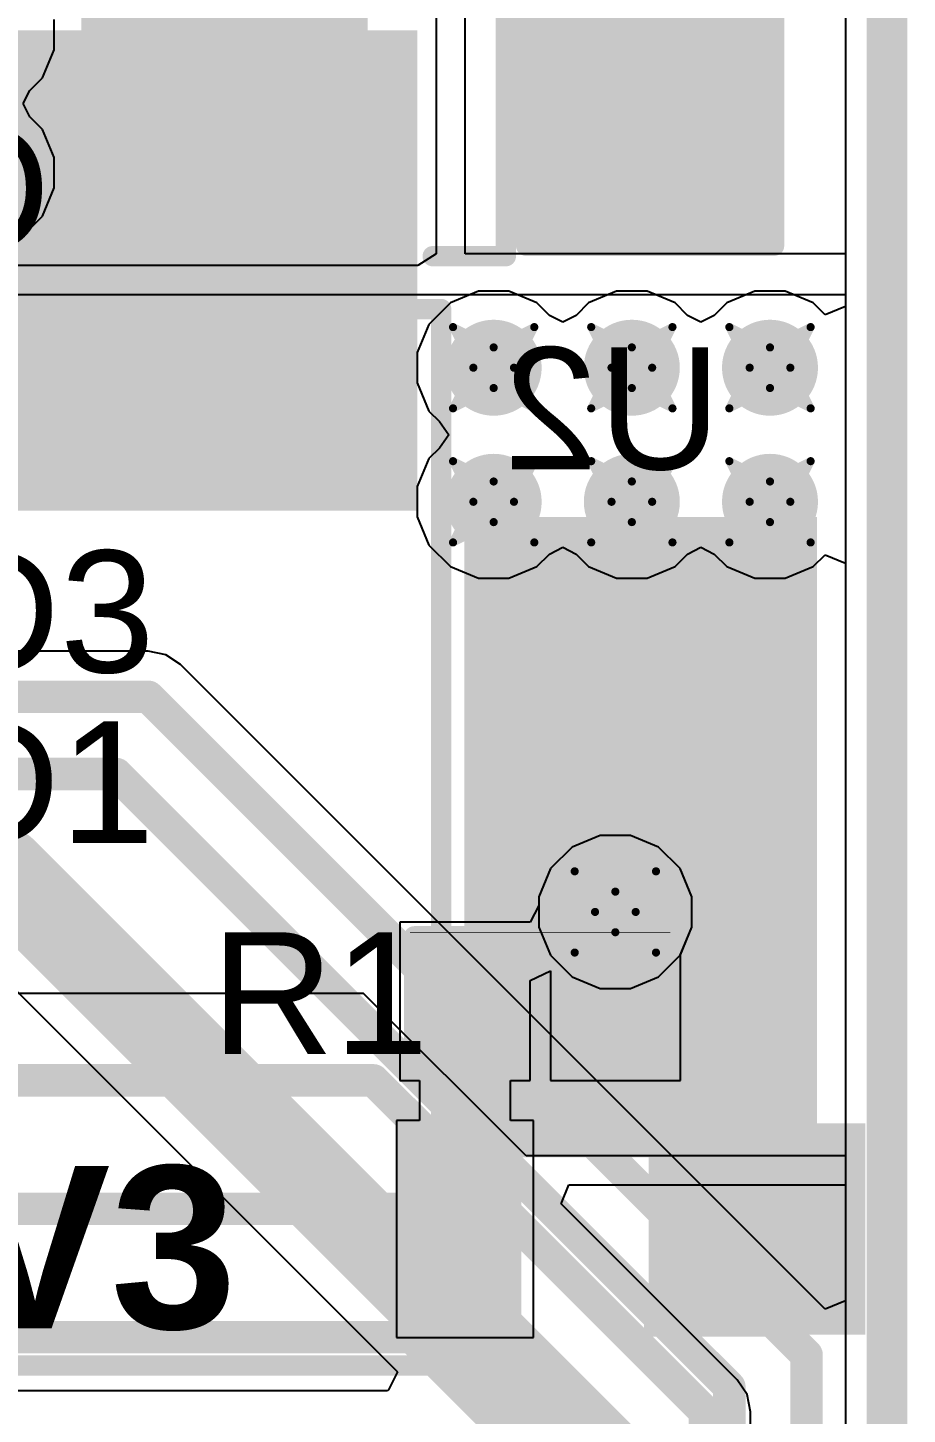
# Model space of a CAD drawing. Header units: inches. Extents: x -6 to 430, y 0 to 90.
# Drawn here: x 39.63 to 45.13, y 34.52 to 43.19 of the extents above; entities that cross this region are included whole.
import ezdxf

# ---------------------------------------------------------------- set-up
doc = ezdxf.new("R2010")
doc.units = ezdxf.units.IN
for name, color, linetype in [('Board_Outline', 56, 'Continuous'), ('Bottom Layer', 5, 'Continuous'), ('Bottom Overlay', 54, 'Continuous'), ('Bottom Paste', 16, 'Continuous'), ('Bottom Solder', 6, 'Continuous'), ('Drill Drawing', 1, 'Continuous'), ('Layer 1', 16, 'Continuous'), ('Layer 2', 76, 'Continuous'), ('Top Layer', 1, 'Continuous'), ('Top Overlay', 2, 'Continuous'), ('Top Paste', 8, 'Continuous'), ('Top Solder', 216, 'Continuous'), ('Via Holes', 16, 'Continuous')]:
    doc.layers.add(name, color=color, linetype=linetype)
doc.styles.add('Arial', font='', dxfattribs={"height": 0.2})
doc.styles.add('Arial_Bold', font='', dxfattribs={"height": 0.2})
doc.styles.get('Arial').set_extended_font_data('Arial')
doc.styles.get('Arial_Bold').set_extended_font_data('Arial', bold=True)

msp = doc.modelspace()

# ---------------------------------------------------------------- hatches: boundary and pattern name
at = {"layer": 'Bottom Layer'}
for points in [[(40.1288, 44.7212), (41.6528, 44.7212), (41.6528, 41.9272), (40.1288, 41.9272)], [(42.6688, 44.7212), (44.1928, 44.7212), (44.1928, 41.9272), (42.6688, 41.9272)], [(42.4602, 36.2286), (42.4602, 40.0286), (44.4602, 40.0286), (44.4602, 36.2286)]]:
    msp.add_hatch(color=5, dxfattribs=at).paths.add_polyline_path(points)
h = msp.add_hatch(color=5, dxfattribs=at)
edge = h.paths.add_edge_path()
edge.add_arc((42.5418, 41.0636), 0.3, 0, 360)
h = msp.add_hatch(color=5, dxfattribs=at)
edge = h.paths.add_edge_path()
edge.add_arc((43.4054, 41.0636), 0.3, 0, 360)
h = msp.add_hatch(color=5, dxfattribs=at)
edge = h.paths.add_edge_path()
edge.add_arc((44.269, 41.0636), 0.3, 0, 360)
h = msp.add_hatch(color=5, dxfattribs=at)
edge = h.paths.add_edge_path()
edge.add_arc((42.5418, 40.2254), 0.3, 0, 360)
h = msp.add_hatch(color=5, dxfattribs=at)
edge = h.paths.add_edge_path()
edge.add_arc((43.4054, 40.2254), 0.3, 0, 360)
h = msp.add_hatch(color=5, dxfattribs=at)
edge = h.paths.add_edge_path()
edge.add_arc((44.269, 40.2254), 0.3, 0, 360)
h = msp.add_hatch(color=5, dxfattribs=at)
edge = h.paths.add_edge_path()
edge.add_arc((43.3024, 37.6614), 0.3, 0, 360)
at = {"layer": 'Bottom Paste'}
for points in [[(40.1288, 44.7212), (41.6528, 44.7212), (41.6528, 41.9272), (40.1288, 41.9272)], [(42.6688, 44.7212), (44.1928, 44.7212), (44.1928, 41.9272), (42.6688, 41.9272)], [(42.4602, 36.2286), (42.4602, 40.0286), (44.4602, 40.0286), (44.4602, 36.2286)]]:
    msp.add_hatch(color=16, dxfattribs=at).paths.add_polyline_path(points)
at = {"layer": 'Bottom Solder'}
for points in [[(40.0272, 44.8228), (41.7544, 44.8228), (41.7544, 41.8256), (40.0272, 41.8256)], [(42.5672, 44.8228), (44.2944, 44.8228), (44.2944, 41.8256), (42.5672, 41.8256)], [(42.3586, 36.127), (42.3586, 40.1302), (44.5618, 40.1302), (44.5618, 36.127)]]:
    msp.add_hatch(color=6, dxfattribs=at).paths.add_polyline_path(points)
at = {"layer": 'Layer 1'}
h = msp.add_hatch(color=16, dxfattribs=at)
edge = h.paths.add_edge_path()
edge.add_arc((42.5418, 41.0636), 0.3, 0, 360)
h = msp.add_hatch(color=16, dxfattribs=at)
edge = h.paths.add_edge_path()
edge.add_arc((43.4054, 41.0636), 0.3, 0, 360)
h = msp.add_hatch(color=16, dxfattribs=at)
edge = h.paths.add_edge_path()
edge.add_arc((44.269, 41.0636), 0.3, 0, 360)
h = msp.add_hatch(color=16, dxfattribs=at)
edge = h.paths.add_edge_path()
edge.add_arc((42.5418, 40.2254), 0.3, 0, 360)
h = msp.add_hatch(color=16, dxfattribs=at)
edge = h.paths.add_edge_path()
edge.add_arc((43.4054, 40.2254), 0.3, 0, 360)
h = msp.add_hatch(color=16, dxfattribs=at)
edge = h.paths.add_edge_path()
edge.add_arc((44.269, 40.2254), 0.3, 0, 360)
h = msp.add_hatch(color=16, dxfattribs=at)
edge = h.paths.add_edge_path()
edge.add_arc((43.3024, 37.6614), 0.3, 0, 360)
at = {"layer": 'Layer 2'}
h = msp.add_hatch(color=76, dxfattribs=at)
edge = h.paths.add_edge_path()
edge.add_arc((42.5418, 41.0636), 0.3, 0, 360)
h = msp.add_hatch(color=76, dxfattribs=at)
edge = h.paths.add_edge_path()
edge.add_arc((43.4054, 41.0636), 0.3, 0, 360)
h = msp.add_hatch(color=76, dxfattribs=at)
edge = h.paths.add_edge_path()
edge.add_arc((44.269, 41.0636), 0.3, 0, 360)
h = msp.add_hatch(color=76, dxfattribs=at)
edge = h.paths.add_edge_path()
edge.add_arc((42.5418, 40.2254), 0.3, 0, 360)
h = msp.add_hatch(color=76, dxfattribs=at)
edge = h.paths.add_edge_path()
edge.add_arc((43.4054, 40.2254), 0.3, 0, 360)
h = msp.add_hatch(color=76, dxfattribs=at)
edge = h.paths.add_edge_path()
edge.add_arc((44.269, 40.2254), 0.3, 0, 360)
h = msp.add_hatch(color=76, dxfattribs=at)
edge = h.paths.add_edge_path()
edge.add_arc((43.3024, 37.6614), 0.3, 0, 360)
at = {"layer": 'Top Layer'}
for points in [[(41.9638, 40.2706), (39.5638, 40.2706), (39.5638, 43.0706), (41.9638, 43.0706)], [(42.5912, 37.4201), (42.5912, 36.7851), (42.134, 36.7851), (42.134, 37.4201)], [(43.531, 37.4201), (43.531, 36.7851), (43.0738, 36.7851), (43.0738, 37.4201)], [(42.1126, 36.1788), (42.6126, 36.1788), (42.6126, 35.1788), (42.1126, 35.1788)], [(43.6126, 36.1788), (44.1126, 36.1788), (44.1126, 35.1788), (43.6126, 35.1788)]]:
    msp.add_hatch(color=1, dxfattribs=at).paths.add_polyline_path(points)
h = msp.add_hatch(color=1, dxfattribs=at)
edge = h.paths.add_edge_path()
edge.add_arc((42.5418, 41.0636), 0.3, 0, 360)
h = msp.add_hatch(color=1, dxfattribs=at)
edge = h.paths.add_edge_path()
edge.add_arc((43.4054, 41.0636), 0.3, 0, 360)
h = msp.add_hatch(color=1, dxfattribs=at)
edge = h.paths.add_edge_path()
edge.add_arc((44.269, 41.0636), 0.3, 0, 360)
h = msp.add_hatch(color=1, dxfattribs=at)
edge = h.paths.add_edge_path()
edge.add_arc((42.5418, 40.2254), 0.3, 0, 360)
h = msp.add_hatch(color=1, dxfattribs=at)
edge = h.paths.add_edge_path()
edge.add_arc((43.4054, 40.2254), 0.3, 0, 360)
h = msp.add_hatch(color=1, dxfattribs=at)
edge = h.paths.add_edge_path()
edge.add_arc((44.269, 40.2254), 0.3, 0, 360)
h = msp.add_hatch(color=1, dxfattribs=at)
edge = h.paths.add_edge_path()
edge.add_arc((43.3024, 37.6614), 0.3, 0, 360)
at = {"layer": 'Top Overlay'}
msp.add_hatch(color=2, dxfattribs=at).paths.add_polyline_path([(44.2302, 35.0184), (44.8652, 35.0184), (44.8652, 36.3392), (44.2302, 36.3392)])
at = {"layer": 'Top Paste'}
for points in [[(41.9638, 40.2706), (39.5638, 40.2706), (39.5638, 43.0706), (41.9638, 43.0706)], [(42.5912, 37.4201), (42.5912, 36.7851), (42.134, 36.7851), (42.134, 37.4201)], [(43.531, 37.4201), (43.531, 36.7851), (43.0738, 36.7851), (43.0738, 37.4201)], [(42.1126, 36.1788), (42.6126, 36.1788), (42.6126, 35.1788), (42.1126, 35.1788)], [(43.6126, 36.1788), (44.1126, 36.1788), (44.1126, 35.1788), (43.6126, 35.1788)]]:
    msp.add_hatch(color=8, dxfattribs=at).paths.add_polyline_path(points)
at = {"layer": 'Top Solder'}
for points in [[(42.0654, 40.169), (39.4622, 40.169), (39.4622, 43.1722), (42.0654, 43.1722)], [(42.6462, 37.4751), (42.6462, 36.7301), (42.079, 36.7301), (42.079, 37.4751)], [(43.586, 37.4751), (43.586, 36.7301), (43.0188, 36.7301), (43.0188, 37.4751)], [(42.011, 36.2804), (42.7142, 36.2804), (42.7142, 35.0772), (42.011, 35.0772)], [(43.511, 36.2804), (44.2142, 36.2804), (44.2142, 35.0772), (43.511, 35.0772)]]:
    msp.add_hatch(color=216, dxfattribs=at).paths.add_polyline_path(points)
at = {"layer": 'Via Holes'}
h = msp.add_hatch(color=7, dxfattribs=at)
edge = h.paths.add_edge_path()
edge.add_arc((42.5418, 41.0636), 0.15, 0, 360)
h = msp.add_hatch(color=7, dxfattribs=at)
edge = h.paths.add_edge_path()
edge.add_arc((43.4054, 41.0636), 0.15, 0, 360)
h = msp.add_hatch(color=7, dxfattribs=at)
edge = h.paths.add_edge_path()
edge.add_arc((44.269, 41.0636), 0.15, 0, 360)
h = msp.add_hatch(color=7, dxfattribs=at)
edge = h.paths.add_edge_path()
edge.add_arc((42.5418, 40.2254), 0.15, 0, 360)
h = msp.add_hatch(color=7, dxfattribs=at)
edge = h.paths.add_edge_path()
edge.add_arc((43.4054, 40.2254), 0.15, 0, 360)
h = msp.add_hatch(color=7, dxfattribs=at)
edge = h.paths.add_edge_path()
edge.add_arc((44.269, 40.2254), 0.15, 0, 360)
h = msp.add_hatch(color=7, dxfattribs=at)
edge = h.paths.add_edge_path()
edge.add_arc((43.3024, 37.6614), 0.15, 0, 360)

# ---------------------------------------------------------------- linework, layer by layer
at = {"layer": 'Board_Outline'}
msp.add_lwpolyline([(45, 0, 0.254, 0.254, 0), (45, 50, 0.254, 0.254, 0)], format="xyseb", dxfattribs=at)
at = {"layer": 'Bottom Layer'}
for p, q in [((42.1827, 47.185), (42.1827, 41.7748)), ((42.364, 41.7748), (42.364, 47.185)), ((44.741, 47.185), (44.741, 41.7748)), ((42.0677, 41.7021), (39.062, 41.7021)), ((42.1827, 41.7748), (42.0677, 41.7021)), ((44.741, 41.7748), (42.364, 41.7748)), ((39.062, 41.5208), (44.741, 41.5208)), ((44.741, 41.5208), (44.741, 36.136)), ((41.729, 37.152), (35.1429, 37.152)), ((42.745, 36.136), (41.729, 37.152)), ((44.741, 36.136), (42.745, 36.136)), ((42.9639, 35.8374), (43.0125, 35.9547)), ((43.0125, 35.9547), (44.741, 35.9547)), ((44.741, 35.9547), (44.741, 14.4685)), ((44.064, 34.7372), (42.9639, 35.8374)), ((44.1258, 34.6448), (44.064, 34.7372)), ((44.064, 34.7372), (44.064, 34.7372)), ((44.1475, 34.5358), (44.1258, 34.6448)), ((44.1475, 18.483), (44.1475, 34.5358))]:
    msp.add_line(p, q, dxfattribs=at)
for points in [[(39.0621, 36.6085, 0.2032, 0.2032, 0), (41.7899, 36.6085, 0.2032, 0.2032, 0)], [(41.7899, 36.6085, 0.2032, 0.2032, 0), (43.8626, 34.5358, 0.2032, 0.2032, 0)], [(39.062, 35.8058, 0.2032, 0.2032, 0), (41.9101, 35.8058, 0.2032, 0.2032, 0)], [(41.9101, 35.8058, 0.2032, 0.2032, 0), (43.38, 34.3359, 0.2032, 0.2032, 0)], [(39.0621, 35.0033, 0.2032, 0.2032, 0), (42.0301, 35.0033, 0.2032, 0.2032, 0)], [(42.0301, 35.0033, 0.2032, 0.2032, 0), (42.8974, 34.136, 0.2032, 0.2032, 0)], [(43.8626, 18.483, 0.2032, 0.2032, 0), (43.8626, 34.5358, 0.2032, 0.2032, 0)]]:
    msp.add_lwpolyline(points, format="xyseb", dxfattribs=at)
for points in [[(41.7391, 36.6085, 0.1016, 0.1016, 1), (41.8407, 36.6085, 0.1016, 0.1016, 1)], [(41.7391, 36.6085, 0.1016, 0.1016, 1), (41.8407, 36.6085, 0.1016, 0.1016, 1)], [(41.8593, 35.8058, 0.1016, 0.1016, 1), (41.9609, 35.8058, 0.1016, 0.1016, 1)], [(41.8593, 35.8058, 0.1016, 0.1016, 1), (41.9609, 35.8058, 0.1016, 0.1016, 1)], [(41.9793, 35.0033, 0.1016, 0.1016, 1), (42.0809, 35.0033, 0.1016, 0.1016, 1)], [(41.9793, 35.0033, 0.1016, 0.1016, 1), (42.0809, 35.0033, 0.1016, 0.1016, 1)], [(43.8118, 34.5358, 0.1016, 0.1016, 1), (43.9134, 34.5358, 0.1016, 0.1016, 1)], [(43.8118, 34.5358, 0.1016, 0.1016, 1), (43.9134, 34.5358, 0.1016, 0.1016, 1)]]:
    msp.add_lwpolyline(points, format="xyseb", close=True, dxfattribs=at)
at = {"layer": 'Bottom Overlay'}
for points in [[(40.0272, 41.8256, 0.127, 0.127, 0), (40.0272, 44.8228, 0.127, 0.127, 0)], [(44.2944, 41.8256, 0.127, 0.127, 0), (44.2944, 44.8228, 0.127, 0.127, 0)], [(40.0272, 41.8256, 0.127, 0.127, 0), (41.5766, 41.8256, 0.127, 0.127, 0)], [(42.745, 41.8256, 0.127, 0.127, 0), (44.2944, 41.8256, 0.127, 0.127, 0)], [(38.5814, 41.4306, 0.127, 0.127, 0), (42.2136, 41.4306, 0.127, 0.127, 0)], [(42.2136, 34.8266, 0.127, 0.127, 0), (42.2136, 41.4306, 0.127, 0.127, 0)], [(38.5814, 34.8266, 0.127, 0.127, 0), (42.2136, 34.8266, 0.127, 0.127, 0)]]:
    msp.add_lwpolyline(points, format="xyseb", dxfattribs=at)
for points in [[(39.9954, 41.8256, 0.0635, 0.0635, 1), (40.0589, 41.8256, 0.0635, 0.0635, 1)], [(39.9954, 41.8256, 0.0635, 0.0635, 1), (40.0589, 41.8256, 0.0635, 0.0635, 1)], [(41.5448, 41.8256, 0.0635, 0.0635, 1), (41.6083, 41.8256, 0.0635, 0.0635, 1)], [(42.7132, 41.8256, 0.0635, 0.0635, 1), (42.7767, 41.8256, 0.0635, 0.0635, 1)], [(44.2626, 41.8256, 0.0635, 0.0635, 1), (44.3261, 41.8256, 0.0635, 0.0635, 1)], [(44.2626, 41.8256, 0.0635, 0.0635, 1), (44.3261, 41.8256, 0.0635, 0.0635, 1)], [(42.1818, 41.4306, 0.0635, 0.0635, 1), (42.2453, 41.4306, 0.0635, 0.0635, 1)], [(42.1818, 41.4306, 0.0635, 0.0635, 1), (42.2453, 41.4306, 0.0635, 0.0635, 1)], [(42.1818, 34.8266, 0.0635, 0.0635, 1), (42.2453, 34.8266, 0.0635, 0.0635, 1)], [(42.1818, 34.8266, 0.0635, 0.0635, 1), (42.2453, 34.8266, 0.0635, 0.0635, 1)]]:
    msp.add_lwpolyline(points, format="xyseb", close=True, dxfattribs=at)
at = {"layer": 'Drill Drawing'}
for points in [[(42.2878, 41.3176, 0.0508, 0.0508, 0), (42.5418, 41.1906, 0.0508, 0.0508, 0)], [(42.2878, 41.3176, 0.0508, 0.0508, 0), (42.4148, 41.0636, 0.0508, 0.0508, 0)], [(42.5418, 41.1906, 0.0508, 0.0508, 0), (42.7958, 41.3176, 0.0508, 0.0508, 0)], [(42.6688, 41.0636, 0.0508, 0.0508, 0), (42.7958, 41.3176, 0.0508, 0.0508, 0)], [(43.1514, 41.3176, 0.0508, 0.0508, 0), (43.4054, 41.1906, 0.0508, 0.0508, 0)], [(43.1514, 41.3176, 0.0508, 0.0508, 0), (43.2784, 41.0636, 0.0508, 0.0508, 0)], [(43.4054, 41.1906, 0.0508, 0.0508, 0), (43.6594, 41.3176, 0.0508, 0.0508, 0)], [(43.5324, 41.0636, 0.0508, 0.0508, 0), (43.6594, 41.3176, 0.0508, 0.0508, 0)], [(44.015, 41.3176, 0.0508, 0.0508, 0), (44.269, 41.1906, 0.0508, 0.0508, 0)], [(44.015, 41.3176, 0.0508, 0.0508, 0), (44.142, 41.0636, 0.0508, 0.0508, 0)], [(44.269, 41.1906, 0.0508, 0.0508, 0), (44.523, 41.3176, 0.0508, 0.0508, 0)], [(44.396, 41.0636, 0.0508, 0.0508, 0), (44.523, 41.3176, 0.0508, 0.0508, 0)], [(42.2878, 40.8096, 0.0508, 0.0508, 0), (42.4148, 41.0636, 0.0508, 0.0508, 0)], [(42.6688, 41.0636, 0.0508, 0.0508, 0), (42.7958, 40.8096, 0.0508, 0.0508, 0)], [(43.1514, 40.8096, 0.0508, 0.0508, 0), (43.2784, 41.0636, 0.0508, 0.0508, 0)], [(43.5324, 41.0636, 0.0508, 0.0508, 0), (43.6594, 40.8096, 0.0508, 0.0508, 0)], [(44.015, 40.8096, 0.0508, 0.0508, 0), (44.142, 41.0636, 0.0508, 0.0508, 0)], [(44.396, 41.0636, 0.0508, 0.0508, 0), (44.523, 40.8096, 0.0508, 0.0508, 0)], [(42.2878, 40.8096, 0.0508, 0.0508, 0), (42.5418, 40.9366, 0.0508, 0.0508, 0)], [(42.5418, 40.9366, 0.0508, 0.0508, 0), (42.7958, 40.8096, 0.0508, 0.0508, 0)], [(43.1514, 40.8096, 0.0508, 0.0508, 0), (43.4054, 40.9366, 0.0508, 0.0508, 0)], [(43.4054, 40.9366, 0.0508, 0.0508, 0), (43.6594, 40.8096, 0.0508, 0.0508, 0)], [(44.015, 40.8096, 0.0508, 0.0508, 0), (44.269, 40.9366, 0.0508, 0.0508, 0)], [(44.269, 40.9366, 0.0508, 0.0508, 0), (44.523, 40.8096, 0.0508, 0.0508, 0)], [(42.2878, 40.4794, 0.0508, 0.0508, 0), (42.5418, 40.3524, 0.0508, 0.0508, 0)], [(42.2878, 40.4794, 0.0508, 0.0508, 0), (42.4148, 40.2254, 0.0508, 0.0508, 0)], [(42.5418, 40.3524, 0.0508, 0.0508, 0), (42.7958, 40.4794, 0.0508, 0.0508, 0)], [(42.6688, 40.2254, 0.0508, 0.0508, 0), (42.7958, 40.4794, 0.0508, 0.0508, 0)], [(43.1514, 40.4794, 0.0508, 0.0508, 0), (43.4054, 40.3524, 0.0508, 0.0508, 0)], [(43.1514, 40.4794, 0.0508, 0.0508, 0), (43.2784, 40.2254, 0.0508, 0.0508, 0)], [(43.4054, 40.3524, 0.0508, 0.0508, 0), (43.6594, 40.4794, 0.0508, 0.0508, 0)], [(43.5324, 40.2254, 0.0508, 0.0508, 0), (43.6594, 40.4794, 0.0508, 0.0508, 0)], [(44.015, 40.4794, 0.0508, 0.0508, 0), (44.269, 40.3524, 0.0508, 0.0508, 0)], [(44.015, 40.4794, 0.0508, 0.0508, 0), (44.142, 40.2254, 0.0508, 0.0508, 0)], [(44.269, 40.3524, 0.0508, 0.0508, 0), (44.523, 40.4794, 0.0508, 0.0508, 0)], [(44.396, 40.2254, 0.0508, 0.0508, 0), (44.523, 40.4794, 0.0508, 0.0508, 0)], [(42.2878, 39.9714, 0.0508, 0.0508, 0), (42.4148, 40.2254, 0.0508, 0.0508, 0)], [(42.6688, 40.2254, 0.0508, 0.0508, 0), (42.7958, 39.9714, 0.0508, 0.0508, 0)], [(43.1514, 39.9714, 0.0508, 0.0508, 0), (43.2784, 40.2254, 0.0508, 0.0508, 0)], [(43.5324, 40.2254, 0.0508, 0.0508, 0), (43.6594, 39.9714, 0.0508, 0.0508, 0)], [(44.015, 39.9714, 0.0508, 0.0508, 0), (44.142, 40.2254, 0.0508, 0.0508, 0)], [(44.396, 40.2254, 0.0508, 0.0508, 0), (44.523, 39.9714, 0.0508, 0.0508, 0)], [(42.2878, 39.9714, 0.0508, 0.0508, 0), (42.5418, 40.0984, 0.0508, 0.0508, 0)], [(42.5418, 40.0984, 0.0508, 0.0508, 0), (42.7958, 39.9714, 0.0508, 0.0508, 0)], [(43.1514, 39.9714, 0.0508, 0.0508, 0), (43.4054, 40.0984, 0.0508, 0.0508, 0)], [(43.4054, 40.0984, 0.0508, 0.0508, 0), (43.6594, 39.9714, 0.0508, 0.0508, 0)], [(44.015, 39.9714, 0.0508, 0.0508, 0), (44.269, 40.0984, 0.0508, 0.0508, 0)], [(44.269, 40.0984, 0.0508, 0.0508, 0), (44.523, 39.9714, 0.0508, 0.0508, 0)], [(43.0484, 37.9154, 0.0508, 0.0508, 0), (43.3024, 37.7884, 0.0508, 0.0508, 0)], [(43.0484, 37.9154, 0.0508, 0.0508, 0), (43.1754, 37.6614, 0.0508, 0.0508, 0)], [(43.3024, 37.7884, 0.0508, 0.0508, 0), (43.5564, 37.9154, 0.0508, 0.0508, 0)], [(43.4294, 37.6614, 0.0508, 0.0508, 0), (43.5564, 37.9154, 0.0508, 0.0508, 0)], [(43.0484, 37.4074, 0.0508, 0.0508, 0), (43.1754, 37.6614, 0.0508, 0.0508, 0)], [(43.4294, 37.6614, 0.0508, 0.0508, 0), (43.5564, 37.4074, 0.0508, 0.0508, 0)], [(43.0484, 37.4074, 0.0508, 0.0508, 0), (43.3024, 37.5344, 0.0508, 0.0508, 0)], [(43.3024, 37.5344, 0.0508, 0.0508, 0), (43.5564, 37.4074, 0.0508, 0.0508, 0)]]:
    msp.add_lwpolyline(points, format="xyseb", dxfattribs=at)
for points in [[(42.2751, 41.3176, 0.0254, 0.0254, 1), (42.3005, 41.3176, 0.0254, 0.0254, 1)], [(42.2751, 41.3176, 0.0254, 0.0254, 1), (42.3005, 41.3176, 0.0254, 0.0254, 1)], [(42.7831, 41.3176, 0.0254, 0.0254, 1), (42.8085, 41.3176, 0.0254, 0.0254, 1)], [(42.7831, 41.3176, 0.0254, 0.0254, 1), (42.8085, 41.3176, 0.0254, 0.0254, 1)], [(43.1387, 41.3176, 0.0254, 0.0254, 1), (43.1641, 41.3176, 0.0254, 0.0254, 1)], [(43.1387, 41.3176, 0.0254, 0.0254, 1), (43.1641, 41.3176, 0.0254, 0.0254, 1)], [(43.6467, 41.3176, 0.0254, 0.0254, 1), (43.6721, 41.3176, 0.0254, 0.0254, 1)], [(43.6467, 41.3176, 0.0254, 0.0254, 1), (43.6721, 41.3176, 0.0254, 0.0254, 1)], [(44.0023, 41.3176, 0.0254, 0.0254, 1), (44.0277, 41.3176, 0.0254, 0.0254, 1)], [(44.0023, 41.3176, 0.0254, 0.0254, 1), (44.0277, 41.3176, 0.0254, 0.0254, 1)], [(44.5103, 41.3176, 0.0254, 0.0254, 1), (44.5357, 41.3176, 0.0254, 0.0254, 1)], [(44.5103, 41.3176, 0.0254, 0.0254, 1), (44.5357, 41.3176, 0.0254, 0.0254, 1)], [(42.5291, 41.1906, 0.0254, 0.0254, 1), (42.5545, 41.1906, 0.0254, 0.0254, 1)], [(42.5291, 41.1906, 0.0254, 0.0254, 1), (42.5545, 41.1906, 0.0254, 0.0254, 1)], [(43.3927, 41.1906, 0.0254, 0.0254, 1), (43.4181, 41.1906, 0.0254, 0.0254, 1)], [(43.3927, 41.1906, 0.0254, 0.0254, 1), (43.4181, 41.1906, 0.0254, 0.0254, 1)], [(44.2563, 41.1906, 0.0254, 0.0254, 1), (44.2817, 41.1906, 0.0254, 0.0254, 1)], [(44.2563, 41.1906, 0.0254, 0.0254, 1), (44.2817, 41.1906, 0.0254, 0.0254, 1)], [(42.4021, 41.0636, 0.0254, 0.0254, 1), (42.4275, 41.0636, 0.0254, 0.0254, 1)], [(42.4021, 41.0636, 0.0254, 0.0254, 1), (42.4275, 41.0636, 0.0254, 0.0254, 1)], [(42.6561, 41.0636, 0.0254, 0.0254, 1), (42.6815, 41.0636, 0.0254, 0.0254, 1)], [(42.6561, 41.0636, 0.0254, 0.0254, 1), (42.6815, 41.0636, 0.0254, 0.0254, 1)], [(43.2657, 41.0636, 0.0254, 0.0254, 1), (43.2911, 41.0636, 0.0254, 0.0254, 1)], [(43.2657, 41.0636, 0.0254, 0.0254, 1), (43.2911, 41.0636, 0.0254, 0.0254, 1)], [(43.5197, 41.0636, 0.0254, 0.0254, 1), (43.5451, 41.0636, 0.0254, 0.0254, 1)], [(43.5197, 41.0636, 0.0254, 0.0254, 1), (43.5451, 41.0636, 0.0254, 0.0254, 1)], [(44.1293, 41.0636, 0.0254, 0.0254, 1), (44.1547, 41.0636, 0.0254, 0.0254, 1)], [(44.1293, 41.0636, 0.0254, 0.0254, 1), (44.1547, 41.0636, 0.0254, 0.0254, 1)], [(44.3833, 41.0636, 0.0254, 0.0254, 1), (44.4087, 41.0636, 0.0254, 0.0254, 1)], [(44.3833, 41.0636, 0.0254, 0.0254, 1), (44.4087, 41.0636, 0.0254, 0.0254, 1)], [(42.5291, 40.9366, 0.0254, 0.0254, 1), (42.5545, 40.9366, 0.0254, 0.0254, 1)], [(42.5291, 40.9366, 0.0254, 0.0254, 1), (42.5545, 40.9366, 0.0254, 0.0254, 1)], [(43.3927, 40.9366, 0.0254, 0.0254, 1), (43.4181, 40.9366, 0.0254, 0.0254, 1)], [(43.3927, 40.9366, 0.0254, 0.0254, 1), (43.4181, 40.9366, 0.0254, 0.0254, 1)], [(44.2563, 40.9366, 0.0254, 0.0254, 1), (44.2817, 40.9366, 0.0254, 0.0254, 1)], [(44.2563, 40.9366, 0.0254, 0.0254, 1), (44.2817, 40.9366, 0.0254, 0.0254, 1)], [(42.2751, 40.8096, 0.0254, 0.0254, 1), (42.3005, 40.8096, 0.0254, 0.0254, 1)], [(42.2751, 40.8096, 0.0254, 0.0254, 1), (42.3005, 40.8096, 0.0254, 0.0254, 1)], [(42.7831, 40.8096, 0.0254, 0.0254, 1), (42.8085, 40.8096, 0.0254, 0.0254, 1)], [(42.7831, 40.8096, 0.0254, 0.0254, 1), (42.8085, 40.8096, 0.0254, 0.0254, 1)], [(43.1387, 40.8096, 0.0254, 0.0254, 1), (43.1641, 40.8096, 0.0254, 0.0254, 1)], [(43.1387, 40.8096, 0.0254, 0.0254, 1), (43.1641, 40.8096, 0.0254, 0.0254, 1)], [(43.6467, 40.8096, 0.0254, 0.0254, 1), (43.6721, 40.8096, 0.0254, 0.0254, 1)], [(43.6467, 40.8096, 0.0254, 0.0254, 1), (43.6721, 40.8096, 0.0254, 0.0254, 1)], [(44.0023, 40.8096, 0.0254, 0.0254, 1), (44.0277, 40.8096, 0.0254, 0.0254, 1)], [(44.0023, 40.8096, 0.0254, 0.0254, 1), (44.0277, 40.8096, 0.0254, 0.0254, 1)], [(44.5103, 40.8096, 0.0254, 0.0254, 1), (44.5357, 40.8096, 0.0254, 0.0254, 1)], [(44.5103, 40.8096, 0.0254, 0.0254, 1), (44.5357, 40.8096, 0.0254, 0.0254, 1)], [(42.2751, 40.4794, 0.0254, 0.0254, 1), (42.3005, 40.4794, 0.0254, 0.0254, 1)], [(42.2751, 40.4794, 0.0254, 0.0254, 1), (42.3005, 40.4794, 0.0254, 0.0254, 1)], [(42.7831, 40.4794, 0.0254, 0.0254, 1), (42.8085, 40.4794, 0.0254, 0.0254, 1)], [(42.7831, 40.4794, 0.0254, 0.0254, 1), (42.8085, 40.4794, 0.0254, 0.0254, 1)], [(43.1387, 40.4794, 0.0254, 0.0254, 1), (43.1641, 40.4794, 0.0254, 0.0254, 1)], [(43.1387, 40.4794, 0.0254, 0.0254, 1), (43.1641, 40.4794, 0.0254, 0.0254, 1)], [(43.6467, 40.4794, 0.0254, 0.0254, 1), (43.6721, 40.4794, 0.0254, 0.0254, 1)], [(43.6467, 40.4794, 0.0254, 0.0254, 1), (43.6721, 40.4794, 0.0254, 0.0254, 1)], [(44.0023, 40.4794, 0.0254, 0.0254, 1), (44.0277, 40.4794, 0.0254, 0.0254, 1)], [(44.0023, 40.4794, 0.0254, 0.0254, 1), (44.0277, 40.4794, 0.0254, 0.0254, 1)], [(44.5103, 40.4794, 0.0254, 0.0254, 1), (44.5357, 40.4794, 0.0254, 0.0254, 1)], [(44.5103, 40.4794, 0.0254, 0.0254, 1), (44.5357, 40.4794, 0.0254, 0.0254, 1)], [(42.5291, 40.3524, 0.0254, 0.0254, 1), (42.5545, 40.3524, 0.0254, 0.0254, 1)], [(42.5291, 40.3524, 0.0254, 0.0254, 1), (42.5545, 40.3524, 0.0254, 0.0254, 1)], [(43.3927, 40.3524, 0.0254, 0.0254, 1), (43.4181, 40.3524, 0.0254, 0.0254, 1)], [(43.3927, 40.3524, 0.0254, 0.0254, 1), (43.4181, 40.3524, 0.0254, 0.0254, 1)], [(44.2563, 40.3524, 0.0254, 0.0254, 1), (44.2817, 40.3524, 0.0254, 0.0254, 1)], [(44.2563, 40.3524, 0.0254, 0.0254, 1), (44.2817, 40.3524, 0.0254, 0.0254, 1)], [(42.4021, 40.2254, 0.0254, 0.0254, 1), (42.4275, 40.2254, 0.0254, 0.0254, 1)], [(42.4021, 40.2254, 0.0254, 0.0254, 1), (42.4275, 40.2254, 0.0254, 0.0254, 1)], [(42.6561, 40.2254, 0.0254, 0.0254, 1), (42.6815, 40.2254, 0.0254, 0.0254, 1)], [(42.6561, 40.2254, 0.0254, 0.0254, 1), (42.6815, 40.2254, 0.0254, 0.0254, 1)], [(43.2657, 40.2254, 0.0254, 0.0254, 1), (43.2911, 40.2254, 0.0254, 0.0254, 1)], [(43.2657, 40.2254, 0.0254, 0.0254, 1), (43.2911, 40.2254, 0.0254, 0.0254, 1)], [(43.5197, 40.2254, 0.0254, 0.0254, 1), (43.5451, 40.2254, 0.0254, 0.0254, 1)], [(43.5197, 40.2254, 0.0254, 0.0254, 1), (43.5451, 40.2254, 0.0254, 0.0254, 1)], [(44.1293, 40.2254, 0.0254, 0.0254, 1), (44.1547, 40.2254, 0.0254, 0.0254, 1)], [(44.1293, 40.2254, 0.0254, 0.0254, 1), (44.1547, 40.2254, 0.0254, 0.0254, 1)], [(44.3833, 40.2254, 0.0254, 0.0254, 1), (44.4087, 40.2254, 0.0254, 0.0254, 1)], [(44.3833, 40.2254, 0.0254, 0.0254, 1), (44.4087, 40.2254, 0.0254, 0.0254, 1)], [(42.5291, 40.0984, 0.0254, 0.0254, 1), (42.5545, 40.0984, 0.0254, 0.0254, 1)], [(42.5291, 40.0984, 0.0254, 0.0254, 1), (42.5545, 40.0984, 0.0254, 0.0254, 1)], [(43.3927, 40.0984, 0.0254, 0.0254, 1), (43.4181, 40.0984, 0.0254, 0.0254, 1)], [(43.3927, 40.0984, 0.0254, 0.0254, 1), (43.4181, 40.0984, 0.0254, 0.0254, 1)], [(44.2563, 40.0984, 0.0254, 0.0254, 1), (44.2817, 40.0984, 0.0254, 0.0254, 1)], [(44.2563, 40.0984, 0.0254, 0.0254, 1), (44.2817, 40.0984, 0.0254, 0.0254, 1)], [(42.2751, 39.9714, 0.0254, 0.0254, 1), (42.3005, 39.9714, 0.0254, 0.0254, 1)], [(42.2751, 39.9714, 0.0254, 0.0254, 1), (42.3005, 39.9714, 0.0254, 0.0254, 1)], [(42.7831, 39.9714, 0.0254, 0.0254, 1), (42.8085, 39.9714, 0.0254, 0.0254, 1)], [(42.7831, 39.9714, 0.0254, 0.0254, 1), (42.8085, 39.9714, 0.0254, 0.0254, 1)], [(43.1387, 39.9714, 0.0254, 0.0254, 1), (43.1641, 39.9714, 0.0254, 0.0254, 1)], [(43.1387, 39.9714, 0.0254, 0.0254, 1), (43.1641, 39.9714, 0.0254, 0.0254, 1)], [(43.6467, 39.9714, 0.0254, 0.0254, 1), (43.6721, 39.9714, 0.0254, 0.0254, 1)], [(43.6467, 39.9714, 0.0254, 0.0254, 1), (43.6721, 39.9714, 0.0254, 0.0254, 1)], [(44.0023, 39.9714, 0.0254, 0.0254, 1), (44.0277, 39.9714, 0.0254, 0.0254, 1)], [(44.0023, 39.9714, 0.0254, 0.0254, 1), (44.0277, 39.9714, 0.0254, 0.0254, 1)], [(44.5103, 39.9714, 0.0254, 0.0254, 1), (44.5357, 39.9714, 0.0254, 0.0254, 1)], [(44.5103, 39.9714, 0.0254, 0.0254, 1), (44.5357, 39.9714, 0.0254, 0.0254, 1)], [(43.0357, 37.9154, 0.0254, 0.0254, 1), (43.0611, 37.9154, 0.0254, 0.0254, 1)], [(43.0357, 37.9154, 0.0254, 0.0254, 1), (43.0611, 37.9154, 0.0254, 0.0254, 1)], [(43.5437, 37.9154, 0.0254, 0.0254, 1), (43.5691, 37.9154, 0.0254, 0.0254, 1)], [(43.5437, 37.9154, 0.0254, 0.0254, 1), (43.5691, 37.9154, 0.0254, 0.0254, 1)], [(43.2897, 37.7884, 0.0254, 0.0254, 1), (43.3151, 37.7884, 0.0254, 0.0254, 1)], [(43.2897, 37.7884, 0.0254, 0.0254, 1), (43.3151, 37.7884, 0.0254, 0.0254, 1)], [(43.1627, 37.6614, 0.0254, 0.0254, 1), (43.1881, 37.6614, 0.0254, 0.0254, 1)], [(43.1627, 37.6614, 0.0254, 0.0254, 1), (43.1881, 37.6614, 0.0254, 0.0254, 1)], [(43.4167, 37.6614, 0.0254, 0.0254, 1), (43.4421, 37.6614, 0.0254, 0.0254, 1)], [(43.4167, 37.6614, 0.0254, 0.0254, 1), (43.4421, 37.6614, 0.0254, 0.0254, 1)], [(43.2897, 37.5344, 0.0254, 0.0254, 1), (43.3151, 37.5344, 0.0254, 0.0254, 1)], [(43.2897, 37.5344, 0.0254, 0.0254, 1), (43.3151, 37.5344, 0.0254, 0.0254, 1)], [(43.0357, 37.4074, 0.0254, 0.0254, 1), (43.0611, 37.4074, 0.0254, 0.0254, 1)], [(43.0357, 37.4074, 0.0254, 0.0254, 1), (43.0611, 37.4074, 0.0254, 0.0254, 1)], [(43.5437, 37.4074, 0.0254, 0.0254, 1), (43.5691, 37.4074, 0.0254, 0.0254, 1)], [(43.5437, 37.4074, 0.0254, 0.0254, 1), (43.5691, 37.4074, 0.0254, 0.0254, 1)]]:
    msp.add_lwpolyline(points, format="xyseb", close=True, dxfattribs=at)
at = {"layer": 'Layer 1'}
for p, q in [((44.741, 44.7697), (44.741, 41.4469)), ((42.4468, 41.5414), (42.2711, 41.4687)), ((42.6368, 41.5414), (42.4468, 41.5414)), ((42.8125, 41.4687), (42.6368, 41.5414)), ((43.3104, 41.5414), (43.1347, 41.4687)), ((43.5004, 41.5414), (43.3104, 41.5414)), ((43.6761, 41.4687), (43.5004, 41.5414)), ((44.174, 41.5414), (43.9983, 41.4687)), ((44.364, 41.5414), (44.174, 41.5414)), ((44.5397, 41.4687), (44.364, 41.5414)), ((42.2711, 41.4687), (42.1367, 41.3343)), ((42.8906, 41.3905), (42.8125, 41.4687)), ((43.1347, 41.4687), (43.0566, 41.3905)), ((43.7542, 41.3905), (43.6761, 41.4687)), ((43.9983, 41.4687), (43.9202, 41.3905)), ((44.614, 41.3943), (44.5397, 41.4687)), ((44.741, 41.4469), (44.614, 41.3943)), ((42.9736, 41.348), (42.8906, 41.3905)), ((43.0566, 41.3905), (42.9736, 41.348)), ((43.8372, 41.348), (43.7542, 41.3905)), ((43.9202, 41.3905), (43.8372, 41.348)), ((42.1367, 41.3343), (42.064, 41.1586)), ((42.064, 41.1586), (42.064, 40.9686)), ((42.064, 40.9686), (42.1367, 40.7929)), ((42.1367, 40.7929), (42.2022, 40.7275)), ((42.2022, 40.7275), (42.2612, 40.6445)), ((42.2612, 40.6445), (42.2022, 40.5615)), ((42.1367, 40.4961), (42.064, 40.3204)), ((42.2022, 40.5615), (42.1367, 40.4961)), ((42.064, 40.3204), (42.064, 40.1304)), ((42.064, 40.1304), (42.1367, 39.9547)), ((42.1367, 39.9547), (42.2711, 39.8203)), ((42.8125, 39.8203), (42.8906, 39.8985)), ((42.8906, 39.8985), (42.9736, 39.941)), ((42.9736, 39.941), (43.0566, 39.8985)), ((43.0566, 39.8985), (43.1347, 39.8203)), ((43.6761, 39.8203), (43.7542, 39.8985)), ((43.7542, 39.8985), (43.8372, 39.941)), ((43.8372, 39.941), (43.9202, 39.8985)), ((43.9202, 39.8985), (43.9983, 39.8203)), ((44.5397, 39.8203), (44.614, 39.8947)), ((44.614, 39.8947), (44.741, 39.8421)), ((42.2711, 39.8203), (42.4468, 39.7476)), ((42.6368, 39.7476), (42.8125, 39.8203)), ((43.1347, 39.8203), (43.3104, 39.7476)), ((43.5004, 39.7476), (43.6761, 39.8203)), ((43.9983, 39.8203), (44.174, 39.7476)), ((44.364, 39.7476), (44.5397, 39.8203)), ((44.741, 39.8421), (44.741, 35.2304)), ((42.4468, 39.7476), (42.6368, 39.7476)), ((43.3104, 39.7476), (43.5004, 39.7476)), ((44.174, 39.7476), (44.364, 39.7476)), ((40.3828, 39.2911), (31.188, 39.2911)), ((40.4918, 39.2694), (40.3828, 39.2911)), ((40.3828, 39.2911), (40.3828, 39.2911)), ((40.5842, 39.2076), (40.4918, 39.2694)), ((44.614, 35.1778), (40.5842, 39.2076)), ((43.2074, 38.1392), (43.0317, 38.0665)), ((43.3974, 38.1392), (43.2074, 38.1392)), ((43.5731, 38.0665), (43.3974, 38.1392)), ((43.0317, 38.0665), (42.8973, 37.9321)), ((43.7075, 37.9321), (43.5731, 38.0665)), ((42.8973, 37.9321), (42.8246, 37.7564)), ((43.7802, 37.7564), (43.7075, 37.9321)), ((42.8246, 37.7564), (42.8246, 37.5664)), ((43.7802, 37.5664), (43.7802, 37.7564)), ((42.8246, 37.5664), (42.8973, 37.3907)), ((43.7075, 37.3907), (43.7802, 37.5664)), ((39.2786, 37.4478), (41.9404, 34.786)), ((42.8973, 37.3907), (43.0317, 37.2563)), ((43.5731, 37.2563), (43.7075, 37.3907)), ((43.0317, 37.2563), (43.2074, 37.1836)), ((43.3974, 37.1836), (43.5731, 37.2563)), ((43.2074, 37.1836), (43.3974, 37.1836)), ((44.741, 35.2304), (44.614, 35.1778)), ((41.9404, 34.786), (41.8845, 34.6745)), ((41.8845, 34.6745), (41.8786, 34.6683)), ((41.8786, 34.6683), (39.5687, 34.6683))]:
    msp.add_line(p, q, dxfattribs=at)
for points in [[(31.188, 39.0062, 0.2032, 0.2032, 0), (40.3828, 39.0062, 0.2032, 0.2032, 0)], [(40.3828, 39.0062, 0.2032, 0.2032, 0), (44.4976, 34.8914, 0.2032, 0.2032, 0)], [(34.0074, 38.5236, 0.2032, 0.2032, 0), (40.1829, 38.5236, 0.2032, 0.2032, 0)], [(40.1829, 38.5236, 0.2032, 0.2032, 0), (44.015, 34.6915, 0.2032, 0.2032, 0)], [(32.2868, 37.914, 0.5588, 0.5588, 0), (39.4717, 37.914, 0.5588, 0.5588, 0)], [(39.4717, 37.914, 0.5588, 0.5588, 0), (43.2784, 34.1073, 0.5588, 0.5588, 0)], [(44.4976, 34.8914, 0.2032, 0.2032, 0), (44.4976, 2.2016, 0.2032, 0.2032, 0)], [(44.015, 34.6915, 0.2032, 0.2032, 0), (44.015, 2.481, 0.2032, 0.2032, 0)]]:
    msp.add_lwpolyline(points, format="xyseb", dxfattribs=at)
for points in [[(40.332, 39.0062, 0.1016, 0.1016, 1), (40.4336, 39.0062, 0.1016, 0.1016, 1)], [(40.332, 39.0062, 0.1016, 0.1016, 1), (40.4336, 39.0062, 0.1016, 0.1016, 1)], [(40.1321, 38.5236, 0.1016, 0.1016, 1), (40.2337, 38.5236, 0.1016, 0.1016, 1)], [(40.1321, 38.5236, 0.1016, 0.1016, 1), (40.2337, 38.5236, 0.1016, 0.1016, 1)], [(39.332, 37.914, 0.2794, 0.2794, 1), (39.6114, 37.914, 0.2794, 0.2794, 1)], [(39.332, 37.914, 0.2794, 0.2794, 1), (39.6114, 37.914, 0.2794, 0.2794, 1)], [(44.4468, 34.8914, 0.1016, 0.1016, 1), (44.5484, 34.8914, 0.1016, 0.1016, 1)], [(44.4468, 34.8914, 0.1016, 0.1016, 1), (44.5484, 34.8914, 0.1016, 0.1016, 1)], [(43.9642, 34.6915, 0.1016, 0.1016, 1), (44.0658, 34.6915, 0.1016, 0.1016, 1)], [(43.9642, 34.6915, 0.1016, 0.1016, 1), (44.0658, 34.6915, 0.1016, 0.1016, 1)]]:
    msp.add_lwpolyline(points, format="xyseb", close=True, dxfattribs=at)
at = {"layer": 'Layer 2'}
for p, q in [((44.741, 43.9846), (44.741, 9.6946)), ((39.7938, 43.0514), (39.7938, 43.2414)), ((39.7211, 42.8757), (39.7938, 43.0514)), ((39.6429, 42.7976), (39.7211, 42.8757)), ((39.6004, 42.7146), (39.6429, 42.7976)), ((39.6429, 42.6316), (39.6004, 42.7146)), ((39.7211, 42.5535), (39.6429, 42.6316)), ((39.7938, 42.3778), (39.7211, 42.5535)), ((39.7938, 42.1878), (39.7938, 42.3778)), ((39.7211, 42.0121), (39.7938, 42.1878)), ((39.5867, 41.8777), (39.7211, 42.0121))]:
    msp.add_line(p, q, dxfattribs=at)
at = {"layer": 'Top Layer'}
for p, q in [((44.741, 44.3367), (44.741, 41.4469)), ((42.4468, 41.5414), (42.2711, 41.4687)), ((42.6368, 41.5414), (42.4468, 41.5414)), ((42.8125, 41.4687), (42.6368, 41.5414)), ((43.3104, 41.5414), (43.1347, 41.4687)), ((43.5004, 41.5414), (43.3104, 41.5414)), ((43.6761, 41.4687), (43.5004, 41.5414)), ((44.174, 41.5414), (43.9983, 41.4687)), ((44.364, 41.5414), (44.174, 41.5414)), ((44.5397, 41.4687), (44.364, 41.5414)), ((42.2711, 41.4687), (42.1367, 41.3343)), ((42.8906, 41.3905), (42.8125, 41.4687)), ((43.1347, 41.4687), (43.0566, 41.3905)), ((43.7542, 41.3905), (43.6761, 41.4687)), ((43.9983, 41.4687), (43.9202, 41.3905)), ((44.614, 41.3943), (44.5397, 41.4687)), ((44.741, 41.4469), (44.614, 41.3943)), ((42.9736, 41.348), (42.8906, 41.3905)), ((43.0566, 41.3905), (42.9736, 41.348)), ((43.8372, 41.348), (43.7542, 41.3905)), ((43.9202, 41.3905), (43.8372, 41.348)), ((42.1367, 41.3343), (42.064, 41.1586)), ((42.064, 41.1586), (42.064, 40.9686)), ((42.064, 40.9686), (42.1367, 40.7929)), ((42.1367, 40.7929), (42.2022, 40.7275)), ((42.2022, 40.7275), (42.2612, 40.6445)), ((42.2612, 40.6445), (42.2022, 40.5615)), ((42.1367, 40.4961), (42.064, 40.3204)), ((42.2022, 40.5615), (42.1367, 40.4961)), ((42.064, 40.3204), (42.064, 40.1304)), ((42.064, 40.1304), (42.1367, 39.9547)), ((42.1367, 39.9547), (42.2711, 39.8203)), ((42.8125, 39.8203), (42.8906, 39.8985)), ((42.8906, 39.8985), (42.9736, 39.941)), ((42.9736, 39.941), (43.0566, 39.8985)), ((43.0566, 39.8985), (43.1347, 39.8203)), ((43.6761, 39.8203), (43.7542, 39.8985)), ((43.7542, 39.8985), (43.8372, 39.941)), ((43.8372, 39.941), (43.9202, 39.8985)), ((43.9202, 39.8985), (43.9983, 39.8203)), ((44.5397, 39.8203), (44.614, 39.8947)), ((44.614, 39.8947), (44.741, 39.8421)), ((42.2711, 39.8203), (42.4468, 39.7476)), ((42.6368, 39.7476), (42.8125, 39.8203)), ((43.1347, 39.8203), (43.3104, 39.7476)), ((43.5004, 39.7476), (43.6761, 39.8203)), ((43.9983, 39.8203), (44.174, 39.7476)), ((44.364, 39.7476), (44.5397, 39.8203)), ((44.741, 39.8421), (44.741, 0.259)), ((42.4468, 39.7476), (42.6368, 39.7476)), ((43.3104, 39.7476), (43.5004, 39.7476)), ((44.174, 39.7476), (44.364, 39.7476)), ((43.2074, 38.1392), (43.0317, 38.0665)), ((43.3974, 38.1392), (43.2074, 38.1392)), ((43.5731, 38.0665), (43.3974, 38.1392)), ((43.0317, 38.0665), (42.8973, 37.9321)), ((43.7075, 37.9321), (43.5731, 38.0665)), ((42.8973, 37.9321), (42.8246, 37.7564)), ((43.7802, 37.7564), (43.7075, 37.9321)), ((42.8246, 37.7564), (42.8246, 37.7019)), ((43.7802, 37.5664), (43.7802, 37.7564)), ((42.8246, 37.7019), (42.769, 37.5979)), ((42.6976, 37.5979), (41.9562, 37.5979)), ((41.9562, 37.5979), (41.9562, 36.6073)), ((42.769, 37.5979), (42.6976, 37.5979)), ((43.7088, 37.394), (43.7802, 37.5664)), ((43.7088, 36.6073), (43.7088, 37.394)), ((42.769, 37.2338), (42.896, 37.2939)), ((42.896, 37.2939), (42.896, 36.6073)), ((42.769, 36.6073), (42.769, 37.2338)), ((41.9562, 36.6073), (42.0777, 36.6073)), ((42.0777, 36.6073), (42.0777, 36.3566)), ((42.6475, 36.3566), (42.6475, 36.6073)), ((42.6475, 36.6073), (42.769, 36.6073)), ((42.896, 36.6073), (43.7088, 36.6073)), ((42.0777, 36.3566), (41.9348, 36.3566)), ((41.9348, 36.3566), (41.9348, 35.001)), ((42.7904, 36.3566), (42.6475, 36.3566)), ((42.7904, 35.001), (42.7904, 36.3566)), ((41.9348, 35.001), (42.7904, 35.001))]:
    msp.add_line(p, q, dxfattribs=at)
for points in [[(43.3024, 37.1026, 0.3048, 0.3048, 0), (43.3024, 37.6614, 0.3048, 0.3048, 0)], [(42.3626, 35.6788, 0.2032, 0.2032, 0), (42.3626, 37.1026, 0.2032, 0.2032, 0)]]:
    msp.add_lwpolyline(points, format="xyseb", dxfattribs=at)
for points in [[(43.2262, 37.6614, 0.1524, 0.1524, 1), (43.3786, 37.6614, 0.1524, 0.1524, 1)], [(42.3118, 37.1026, 0.1016, 0.1016, 1), (42.4134, 37.1026, 0.1016, 0.1016, 1)], [(43.2262, 37.1026, 0.1524, 0.1524, 1), (43.3786, 37.1026, 0.1524, 0.1524, 1)], [(42.3118, 35.6788, 0.1016, 0.1016, 1), (42.4134, 35.6788, 0.1016, 0.1016, 1)]]:
    msp.add_lwpolyline(points, format="xyseb", close=True, dxfattribs=at)
at = {"layer": 'Top Overlay'}
for points in [[(42.618, 41.7608, 0.127, 0.127, 0), (42.618, 46.5614, 0.127, 0.127, 0)], [(42.1608, 41.7608, 0.127, 0.127, 0), (42.618, 41.7608, 0.127, 0.127, 0)], [(42.0451, 37.509, 0.127, 0.127, 0), (43.6199, 37.509, 0.127, 0.127, 0)], [(42.0451, 36.6962, 0.127, 0.127, 0), (42.0451, 37.509, 0.127, 0.127, 0)], [(42.0197, 37.5344, 0.00323, 0.00323, 0), (43.6453, 37.5344, 0.00323, 0.00323, 0)], [(43.6199, 36.6962, 0.127, 0.127, 0), (43.6199, 37.509, 0.127, 0.127, 0)], [(42.0451, 36.6962, 0.127, 0.127, 0), (43.6199, 36.6962, 0.127, 0.127, 0)], [(41.995, 36.2884, 0.127, 0.127, 0), (42.6808, 36.2884, 0.127, 0.127, 0)], [(41.995, 35.0692, 0.127, 0.127, 0), (41.995, 36.2884, 0.127, 0.127, 0)], [(43.5444, 36.2884, 0.127, 0.127, 0), (44.2302, 36.2884, 0.127, 0.127, 0)], [(44.2302, 35.0692, 0.127, 0.127, 0), (44.2302, 36.2884, 0.127, 0.127, 0)], [(41.995, 35.0692, 0.127, 0.127, 0), (42.6808, 35.0692, 0.127, 0.127, 0)], [(43.5444, 35.0692, 0.127, 0.127, 0), (44.2302, 35.0692, 0.127, 0.127, 0)]]:
    msp.add_lwpolyline(points, format="xyseb", dxfattribs=at)
for points in [[(42.129, 41.7608, 0.0635, 0.0635, 1), (42.1925, 41.7608, 0.0635, 0.0635, 1)], [(42.5862, 41.7608, 0.0635, 0.0635, 1), (42.6497, 41.7608, 0.0635, 0.0635, 1)], [(42.5862, 41.7608, 0.0635, 0.0635, 1), (42.6497, 41.7608, 0.0635, 0.0635, 1)], [(42.0134, 37.509, 0.0635, 0.0635, 1), (42.0769, 37.509, 0.0635, 0.0635, 1)], [(42.0134, 37.509, 0.0635, 0.0635, 1), (42.0769, 37.509, 0.0635, 0.0635, 1)], [(42.0189, 37.5344, 0.00161, 0.00161, 1), (42.0205, 37.5344, 0.00161, 0.00161, 1)], [(43.5882, 37.509, 0.0635, 0.0635, 1), (43.6517, 37.509, 0.0635, 0.0635, 1)], [(43.5882, 37.509, 0.0635, 0.0635, 1), (43.6517, 37.509, 0.0635, 0.0635, 1)], [(43.6445, 37.5344, 0.00161, 0.00161, 1), (43.6461, 37.5344, 0.00161, 0.00161, 1)], [(42.0134, 36.6962, 0.0635, 0.0635, 1), (42.0769, 36.6962, 0.0635, 0.0635, 1)], [(42.0134, 36.6962, 0.0635, 0.0635, 1), (42.0769, 36.6962, 0.0635, 0.0635, 1)], [(43.5882, 36.6962, 0.0635, 0.0635, 1), (43.6517, 36.6962, 0.0635, 0.0635, 1)], [(43.5882, 36.6962, 0.0635, 0.0635, 1), (43.6517, 36.6962, 0.0635, 0.0635, 1)], [(41.9632, 36.2884, 0.0635, 0.0635, 1), (42.0267, 36.2884, 0.0635, 0.0635, 1)], [(41.9632, 36.2884, 0.0635, 0.0635, 1), (42.0267, 36.2884, 0.0635, 0.0635, 1)], [(42.649, 36.2884, 0.0635, 0.0635, 1), (42.7125, 36.2884, 0.0635, 0.0635, 1)], [(43.5126, 36.2884, 0.0635, 0.0635, 1), (43.5761, 36.2884, 0.0635, 0.0635, 1)], [(44.1985, 36.2884, 0.0635, 0.0635, 1), (44.262, 36.2884, 0.0635, 0.0635, 1)], [(44.1985, 36.2884, 0.0635, 0.0635, 1), (44.262, 36.2884, 0.0635, 0.0635, 1)], [(41.9632, 35.0692, 0.0635, 0.0635, 1), (42.0267, 35.0692, 0.0635, 0.0635, 1)], [(41.9632, 35.0692, 0.0635, 0.0635, 1), (42.0267, 35.0692, 0.0635, 0.0635, 1)], [(42.649, 35.0692, 0.0635, 0.0635, 1), (42.7125, 35.0692, 0.0635, 0.0635, 1)], [(43.5126, 35.0692, 0.0635, 0.0635, 1), (43.5761, 35.0692, 0.0635, 0.0635, 1)], [(44.1985, 35.0692, 0.0635, 0.0635, 1), (44.262, 35.0692, 0.0635, 0.0635, 1)], [(44.1985, 35.0692, 0.0635, 0.0635, 1), (44.262, 35.0692, 0.0635, 0.0635, 1)]]:
    msp.add_lwpolyline(points, format="xyseb", close=True, dxfattribs=at)

# ---------------------------------------------------------------- texts
at = {"layer": 'Bottom Overlay', "style": 'Arial', "text_generation_flag": 2}
for s, p in [('C2', (39.773, 41.8003)), ('U2', (43.964, 40.4287))]:
    msp.add_text(s, height=0.762, dxfattribs=at).set_placement(p)
at = {"layer": 'Top Overlay', "style": 'Arial'}
for s, p in [('D3', (39.0624, 39.1587)), ('D1', (39.0624, 38.0919)), ('R1', (40.7753, 36.7725))]:
    msp.add_text(s, height=0.762, dxfattribs=at).set_placement(p)
at = {"layer": 'Top Overlay', "style": 'Arial_Bold'}
msp.add_text('3V3', height=1.016, rotation=360, dxfattribs=at).set_placement((38.4109, 35.0576))

doc.saveas('drawing.dxf')
